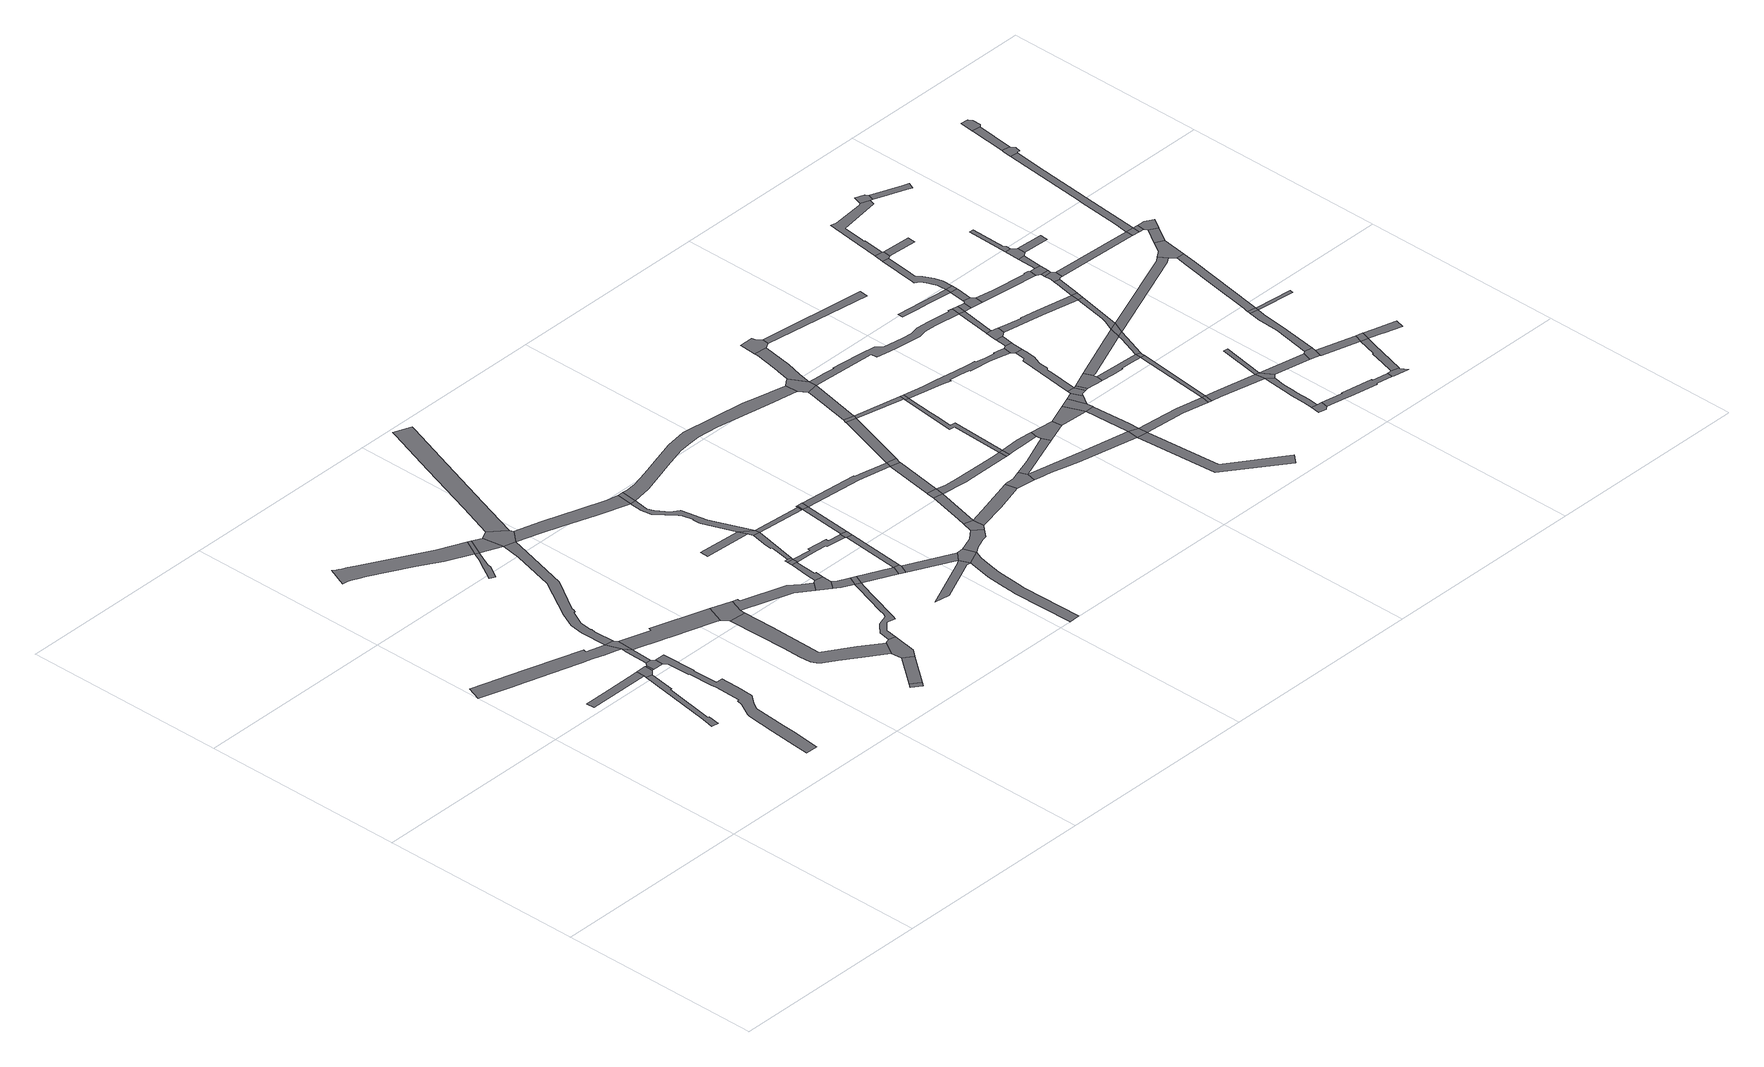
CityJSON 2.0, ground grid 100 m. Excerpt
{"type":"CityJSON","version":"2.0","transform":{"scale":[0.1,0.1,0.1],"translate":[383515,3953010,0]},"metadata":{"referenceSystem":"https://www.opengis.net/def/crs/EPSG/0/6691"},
"CityObjects":{
"road1":{"type":"Road","attributes":{"class":"1040","RoadStructureAttribute.sectionType":"1"},"geometry":[{"type":"MultiSurface","lod":"1","boundaries":[[[0,1,2,3,4,5,6,7,8,9,10,11,12,13,14,15]]]}]},
"road2":{"type":"Road","attributes":{"class":"1040","RoadStructureAttribute.sectionType":"1"},"geometry":[{"type":"MultiSurface","lod":"1","boundaries":[[[16,17,18,19,20,21]]]}]},
"road3":{"type":"Road","attributes":{"class":"1040","RoadStructureAttribute.sectionType":"1"},"geometry":[{"type":"MultiSurface","lod":"1","boundaries":[[[22,23,24,25,26,27,28,29,30,31]]]}]},
"road4":{"type":"Road","attributes":{"class":"1040","RoadStructureAttribute.sectionType":"1"},"geometry":[{"type":"MultiSurface","lod":"1","boundaries":[[[32,33,34,35,36,37,38,39,40,41,42,43,44,45,46,47,48,49,50,51,52,53,54,55,56,57,58,59,60,61]]]}]},
"road5":{"type":"Road","attributes":{"class":"1040","RoadStructureAttribute.sectionType":"4"},"geometry":[{"type":"MultiSurface","lod":"1","boundaries":[[[62,16,21,22,31,63]]]}]},
"road6":{"type":"Road","attributes":{"class":"1040","RoadStructureAttribute.sectionType":"1"},"geometry":[{"type":"MultiSurface","lod":"1","boundaries":[[[64,62,63,65]]]}]},
"road7":{"type":"Road","attributes":{"class":"1040","RoadStructureAttribute.sectionType":"4"},"geometry":[{"type":"MultiSurface","lod":"1","boundaries":[[[66,67,64,65,34,33]]]}]},
"road8":{"type":"Road","attributes":{"class":"1040","RoadStructureAttribute.sectionType":"1"},"geometry":[{"type":"MultiSurface","lod":"1","boundaries":[[[14,68,67,66,69]]]}]},
"road9":{"type":"Road","attributes":{"class":"1040","RoadStructureAttribute.sectionType":"4"},"geometry":[{"type":"MultiSurface","lod":"1","boundaries":[[[15,14,69,70,71]]]}]},
"road10":{"type":"Road","attributes":{"class":"1040","RoadStructureAttribute.sectionType":"1"},"geometry":[{"type":"MultiSurface","lod":"1","boundaries":[[[72,73,74,75,76,77,78,79,80,81,82,83,84,85,86,87,88,89]]]}]},
"road11":{"type":"Road","attributes":{"class":"1040","RoadStructureAttribute.sectionType":"1"},"geometry":[{"type":"MultiSurface","lod":"1","boundaries":[[[70,69,90,91,92,93,94,95,96,97,98]]]}]},
"road12":{"type":"Road","attributes":{"class":"1040","RoadStructureAttribute.sectionType":"1"},"geometry":[{"type":"MultiSurface","lod":"1","boundaries":[[[99,100,101,102,103,104,105,15,71,106,107,108,109,110,111,112,113,114,115,116]]]}]},
"road13":{"type":"Road","attributes":{"class":"1040","RoadStructureAttribute.sectionType":"1"},"geometry":[{"type":"MultiSurface","lod":"1","boundaries":[[[82,117,118,119,120,121,122,123,124,125,126,127]]]}]},
"road14":{"type":"Road","attributes":{"class":"1040","RoadStructureAttribute.sectionType":"4"},"geometry":[{"type":"MultiSurface","lod":"1","boundaries":[[[128,129,130,131]]]}]},
"road15":{"type":"Road","attributes":{"class":"1040","RoadStructureAttribute.sectionType":"1"},"geometry":[{"type":"MultiSurface","lod":"1","boundaries":[[[132,128,131,133]]]}]},
"road16":{"type":"Road","attributes":{"class":"1040","RoadStructureAttribute.sectionType":"4"},"geometry":[{"type":"MultiSurface","lod":"1","boundaries":[[[83,82,127,134]]]}]},
"road17":{"type":"Road","attributes":{"class":"1040","RoadStructureAttribute.sectionType":"1"},"geometry":[{"type":"MultiSurface","lod":"1","boundaries":[[[134,127,99,135]]]}]},
"road18":{"type":"Road","attributes":{"class":"1040","RoadStructureAttribute.sectionType":"4"},"geometry":[{"type":"MultiSurface","lod":"1","boundaries":[[[96,95,136,137,138,139]]]}]},
"road19":{"type":"Road","attributes":{"class":"1040","RoadStructureAttribute.sectionType":"1"},"geometry":[{"type":"MultiSurface","lod":"1","boundaries":[[[136,140,141,142,143,144,145,146,147,148,149,150,151,152,153,137]]]}]},
"road20":{"type":"Road","attributes":{"class":"1040","RoadStructureAttribute.sectionType":"4"},"geometry":[{"type":"MultiSurface","lod":"1","boundaries":[[[154,149,148,155,132,133,156,157]]]}]},
"road21":{"type":"Road","attributes":{"class":"1040","RoadStructureAttribute.sectionType":"4"},"geometry":[{"type":"MultiSurface","lod":"1","boundaries":[[[158,135,99,116,159,160]]]}]},
"road22":{"type":"Road","attributes":{"class":"1040","RoadStructureAttribute.sectionType":"1"},"geometry":[{"type":"MultiSurface","lod":"1","boundaries":[[[139,138,161,162,163,164,165,166,167]]]}]},
"road23":{"type":"Road","attributes":{"class":"1040","RoadStructureAttribute.sectionType":"1"},"geometry":[{"type":"MultiSurface","lod":"1","boundaries":[[[168,169,170,171,172,173,174,175,176,177,154,157,178,179,180,181,182,183,184,185]]]}]},
"road24":{"type":"Road","attributes":{"class":"1040","RoadStructureAttribute.sectionType":"1"},"geometry":[{"type":"MultiSurface","lod":"1","boundaries":[[[159,116,186,187,188,189,190,191,192,193,194]]]}]},
"road25":{"type":"Road","attributes":{"class":"1040","RoadStructureAttribute.sectionType":"4"},"geometry":[{"type":"MultiSurface","lod":"1","boundaries":[[[195,163,162,196,197,198]]]}]},
"road26":{"type":"Road","attributes":{"class":"1040","RoadStructureAttribute.sectionType":"1"},"geometry":[{"type":"MultiSurface","lod":"1","boundaries":[[[199,200,201,202,158,160,203,204,205,206,207]]]}]},
"road27":{"type":"Road","attributes":{"class":"1040","RoadStructureAttribute.sectionType":"1"},"geometry":[{"type":"MultiSurface","lod":"1","boundaries":[[[197,196,208,168,209,210]]]}]},
"road28":{"type":"Road","attributes":{"class":"1040","RoadStructureAttribute.sectionType":"1"},"geometry":[{"type":"MultiSurface","lod":"1","boundaries":[[[211,212,195,198,213,214,215]]]}]},
"road29":{"type":"Road","attributes":{"class":"1040","RoadStructureAttribute.sectionType":"4"},"geometry":[{"type":"MultiSurface","lod":"1","boundaries":[[[209,168,185,216]]]}]},
"road30":{"type":"Road","attributes":{"class":"1040","RoadStructureAttribute.sectionType":"1"},"geometry":[{"type":"MultiSurface","lod":"1","boundaries":[[[217,218,219,220]]]}]},
"road31":{"type":"Road","attributes":{"class":"1040","RoadStructureAttribute.sectionType":"4"},"geometry":[{"type":"MultiSurface","lod":"1","boundaries":[[[221,211,215,222,223]]]}]},
"road32":{"type":"Road","attributes":{"class":"1040","RoadStructureAttribute.sectionType":"1"},"geometry":[{"type":"MultiSurface","lod":"1","boundaries":[[[224,225,221,223,226,227]]]}]},
"road33":{"type":"Road","attributes":{"class":"1040","RoadStructureAttribute.sectionType":"1"},"geometry":[{"type":"MultiSurface","lod":"1","boundaries":[[[216,185,228,229]]]}]},
"road34":{"type":"Road","attributes":{"class":"1040","RoadStructureAttribute.sectionType":"1"},"geometry":[{"type":"MultiSurface","lod":"1","boundaries":[[[230,231,232,233,234,227,226,235]]]}]},
"road35":{"type":"Road","attributes":{"class":"1040","RoadStructureAttribute.sectionType":"1"},"geometry":[{"type":"MultiSurface","lod":"1","boundaries":[[[236,189,237,238,239,240,241,242,243,244,220,245,246,247,248,249,250,251]]]}]},
"road36":{"type":"Road","attributes":{"class":"1040","RoadStructureAttribute.sectionType":"4"},"geometry":[{"type":"MultiSurface","lod":"1","boundaries":[[[190,189,236,252]]]}]},
"road37":{"type":"Road","attributes":{"class":"1040","RoadStructureAttribute.sectionType":"4"},"geometry":[{"type":"MultiSurface","lod":"1","boundaries":[[[220,219,230,235,245]]]}]},
"road38":{"type":"Road","attributes":{"class":"1040","RoadStructureAttribute.sectionType":"1"},"geometry":[{"type":"MultiSurface","lod":"1","boundaries":[[[253,254,223,222,255,256,257,258,259,260,261,262,263,264,265]]]}]},
"road39":{"type":"Road","attributes":{"class":"1040","RoadStructureAttribute.sectionType":"4"},"geometry":[{"type":"MultiSurface","lod":"1","boundaries":[[[229,228,266,267,268]]]}]},
"road40":{"type":"Road","attributes":{"class":"1040","RoadStructureAttribute.sectionType":"1"},"geometry":[{"type":"MultiSurface","lod":"1","boundaries":[[[269,270,271,272,273,274]]]}]},
"road41":{"type":"Road","attributes":{"class":"1040","RoadStructureAttribute.sectionType":"1"},"geometry":[{"type":"MultiSurface","lod":"1","boundaries":[[[275,229,268,276]]]}]},
"road42":{"type":"Road","attributes":{"class":"1040","RoadStructureAttribute.sectionType":"1"},"geometry":[{"type":"MultiSurface","lod":"1","boundaries":[[[245,235,277,278]]]}]},
"road43":{"type":"Road","attributes":{"class":"1040","RoadStructureAttribute.sectionType":"1"},"geometry":[{"type":"MultiSurface","lod":"1","boundaries":[[[267,266,269,279]]]}]},
"road44":{"type":"Road","attributes":{"class":"1040","RoadStructureAttribute.sectionType":"1"},"geometry":[{"type":"MultiSurface","lod":"1","boundaries":[[[280,281,282,283,284,285,286,287,288,274,289,290,291,292,293,294,295,296,297]]]}]},
"road45":{"type":"Road","attributes":{"class":"1040","RoadStructureAttribute.sectionType":"4"},"geometry":[{"type":"MultiSurface","lod":"1","boundaries":[[[262,261,275,276,298,299]]]}]},
"road46":{"type":"Road","attributes":{"class":"1040","RoadStructureAttribute.sectionType":"1"},"geometry":[{"type":"MultiSurface","lod":"1","boundaries":[[[300,299,298,301]]]}]},
"road47":{"type":"Road","attributes":{"class":"1040","RoadStructureAttribute.sectionType":"4"},"geometry":[{"type":"MultiSurface","lod":"1","boundaries":[[[302,279,269,274,288]]]}]},
"road48":{"type":"Road","attributes":{"class":"1040","RoadStructureAttribute.sectionType":"1"},"geometry":[{"type":"MultiSurface","lod":"1","boundaries":[[[303,278,277,300,304]]]}]},
"road49":{"type":"Road","attributes":{"class":"1040","RoadStructureAttribute.sectionType":"4"},"geometry":[{"type":"MultiSurface","lod":"1","boundaries":[[[304,300,301,305,306]]]}]},
"road50":{"type":"Road","attributes":{"class":"1040","RoadStructureAttribute.sectionType":"1"},"geometry":[{"type":"MultiSurface","lod":"1","boundaries":[[[307,308,302,288,309,310,311,312]]]}]},
"road51":{"type":"Road","attributes":{"class":"1040","RoadStructureAttribute.sectionType":"4"},"geometry":[{"type":"MultiSurface","lod":"1","boundaries":[[[313,307,312,314,315]]]}]},
"road52":{"type":"Road","attributes":{"class":"1040","RoadStructureAttribute.sectionType":"1"},"geometry":[{"type":"MultiSurface","lod":"1","boundaries":[[[316,317,318,319,320,306,305,321,322,323]]]}]},
"road53":{"type":"Road","attributes":{"class":"1040","RoadStructureAttribute.sectionType":"1"},"geometry":[{"type":"MultiSurface","lod":"1","boundaries":[[[324,325,313,315,326]]]}]},
"road54":{"type":"Road","attributes":{"class":"1040","RoadStructureAttribute.sectionType":"1"},"geometry":[{"type":"MultiSurface","lod":"1","boundaries":[[[327,328,329,330,331,332,333,334,335,336,252,236,337,338,339,340,341,342,343,344,345,346,347,348,349,350]]]}]},
"road55":{"type":"Road","attributes":{"class":"1040","RoadStructureAttribute.sectionType":"4"},"geometry":[{"type":"MultiSurface","lod":"1","boundaries":[[[351,352,324,326,353]]]}]},
"road56":{"type":"Road","attributes":{"class":"1040","RoadStructureAttribute.sectionType":"1"},"geometry":[{"type":"MultiSurface","lod":"1","boundaries":[[[354,355,315,314,356,357]]]}]},
"road57":{"type":"Road","attributes":{"class":"1040","RoadStructureAttribute.sectionType":"1"},"geometry":[{"type":"MultiSurface","lod":"1","boundaries":[[[322,351,353,358]]]}]},
"road58":{"type":"Road","attributes":{"class":"1040","RoadStructureAttribute.sectionType":"4"},"geometry":[{"type":"MultiSurface","lod":"1","boundaries":[[[323,322,358,359,360]]]}]},
"road59":{"type":"Road","attributes":{"class":"1040","RoadStructureAttribute.sectionType":"1"},"geometry":[{"type":"MultiSurface","lod":"1","boundaries":[[[353,326,361,362,363,364,365,366,367,368,369]]]}]},
"road60":{"type":"Road","attributes":{"class":"1040","RoadStructureAttribute.sectionType":"1"},"geometry":[{"type":"MultiSurface","lod":"1","boundaries":[[[370,371,372,323,360,373]]]}]},
"road61":{"type":"Road","attributes":{"class":"1040","RoadStructureAttribute.sectionType":"4"},"geometry":[{"type":"MultiSurface","lod":"1","boundaries":[[[374,375,376,354,357,377,378]]]}]},
"road62":{"type":"Road","attributes":{"class":"1040","RoadStructureAttribute.sectionType":"4"},"geometry":[{"type":"MultiSurface","lod":"1","boundaries":[[[379,370,373,380]]]}]},
"road63":{"type":"Road","attributes":{"class":"1040","RoadStructureAttribute.sectionType":"4"},"geometry":[{"type":"MultiSurface","lod":"1","boundaries":[[[381,365,364,382]]]}]},
"road64":{"type":"Road","attributes":{"class":"1040","RoadStructureAttribute.sectionType":"1"},"geometry":[{"type":"MultiSurface","lod":"1","boundaries":[[[383,384,385,379,380,386]]]}]},
"road65":{"type":"Road","attributes":{"class":"1040","RoadStructureAttribute.sectionType":"1"},"geometry":[{"type":"MultiSurface","lod":"1","boundaries":[[[387,388,374,378,389]]]}]},
"road66":{"type":"Road","attributes":{"class":"1040","RoadStructureAttribute.sectionType":"1"},"geometry":[{"type":"MultiSurface","lod":"1","boundaries":[[[380,373,390,391,392]]]}]},
"road67":{"type":"Road","attributes":{"class":"1040","RoadStructureAttribute.sectionType":"4"},"geometry":[{"type":"MultiSurface","lod":"1","boundaries":[[[393,394,347,346,384,383,395]]]}]},
"road68":{"type":"Road","attributes":{"class":"1040","RoadStructureAttribute.sectionType":"1"},"geometry":[{"type":"MultiSurface","lod":"1","boundaries":[[[396,397,398,365,381,399,400,401,402,403,404]]]}]},
"road69":{"type":"Road","attributes":{"class":"1040","RoadStructureAttribute.sectionType":"1"},"geometry":[{"type":"MultiSurface","lod":"1","boundaries":[[[405,406,381,382,407,408,409,410]]]}]},
"road70":{"type":"Road","attributes":{"class":"1040","RoadStructureAttribute.sectionType":"1"},"geometry":[{"type":"MultiSurface","lod":"1","boundaries":[[[378,377,411,412,413,414,415,416,417,418]]]}]},
"road71":{"type":"Road","attributes":{"class":"1040","RoadStructureAttribute.sectionType":"1"},"geometry":[{"type":"MultiSurface","lod":"1","boundaries":[[[419,420,421,422,423,393,395,424,425,426]]]}]},
"road72":{"type":"Road","attributes":{"class":"1040","RoadStructureAttribute.sectionType":"4"},"geometry":[{"type":"MultiSurface","lod":"1","boundaries":[[[392,391,396,404,427]]]}]},
"road73":{"type":"Road","attributes":{"class":"1040","RoadStructureAttribute.sectionType":"4"},"geometry":[{"type":"MultiSurface","lod":"1","boundaries":[[[410,409,387,389,428,429]]]}]},
"road74":{"type":"Road","attributes":{"class":"1040","RoadStructureAttribute.sectionType":"4"},"geometry":[{"type":"MultiSurface","lod":"1","boundaries":[[[430,431,432,419,426,433,434,435,436]]]}]},
"road75":{"type":"Road","attributes":{"class":"1040","RoadStructureAttribute.sectionType":"1"},"geometry":[{"type":"MultiSurface","lod":"1","boundaries":[[[437,438,429,428,439,440]]]}]},
"road76":{"type":"Road","attributes":{"class":"1040","RoadStructureAttribute.sectionType":"4"},"geometry":[{"type":"MultiSurface","lod":"1","boundaries":[[[417,416,441,442]]]}]},
"road77":{"type":"Road","attributes":{"class":"1040","RoadStructureAttribute.sectionType":"1"},"geometry":[{"type":"MultiSurface","lod":"1","boundaries":[[[443,444,440,417,442]]]}]},
"road78":{"type":"Road","attributes":{"class":"1040","RoadStructureAttribute.sectionType":"1"},"geometry":[{"type":"MultiSurface","lod":"1","boundaries":[[[416,445,446,447,448,449,450,441]]]}]},
"road79":{"type":"Road","attributes":{"class":"1040","RoadStructureAttribute.sectionType":"1"},"geometry":[{"type":"MultiSurface","lod":"1","boundaries":[[[427,404,451,452,453,454,455,456,457,458,459,460,461,462,463,464,465,466,467,468,469,470,471,472,473]]]}]},
"road80":{"type":"Road","attributes":{"class":"1040","RoadStructureAttribute.sectionType":"4"},"geometry":[{"type":"MultiSurface","lod":"1","boundaries":[[[474,475,476,437,440,444]]]}]},
"road81":{"type":"Road","attributes":{"class":"1040","RoadStructureAttribute.sectionType":"1"},"geometry":[{"type":"MultiSurface","lod":"1","boundaries":[[[395,383,477,478,479,480,481,482,483,484,485,486,487,488,489,490,491,492,493,494,495,496,497,498,499,500,501,502,503]]]}]},
"road82":{"type":"Road","attributes":{"class":"1040","RoadStructureAttribute.sectionType":"1"},"geometry":[{"type":"MultiSurface","lod":"1","boundaries":[[[504,476,475,505]]]}]},
"road83":{"type":"Road","attributes":{"class":"1040","RoadStructureAttribute.sectionType":"4"},"geometry":[{"type":"MultiSurface","lod":"1","boundaries":[[[506,504,505,507,508,509]]]}]},
"road84":{"type":"Road","attributes":{"class":"1040","RoadStructureAttribute.sectionType":"1"},"geometry":[{"type":"MultiSurface","lod":"1","boundaries":[[[435,434,510,511]]]}]},
"road85":{"type":"Road","attributes":{"class":"1040","RoadStructureAttribute.sectionType":"1"},"geometry":[{"type":"MultiSurface","lod":"1","boundaries":[[[442,441,512,513,514,515,516]]]}]},
"road86":{"type":"Road","attributes":{"class":"1040","RoadStructureAttribute.sectionType":"1"},"geometry":[{"type":"MultiSurface","lod":"1","boundaries":[[[517,509,508,518]]]}]},
"road87":{"type":"Road","attributes":{"class":"1040","RoadStructureAttribute.sectionType":"1"},"geometry":[{"type":"MultiSurface","lod":"1","boundaries":[[[519,520,521,506,509,522,523,524,525,526,527,528,529]]]}]},
"road88":{"type":"Road","attributes":{"class":"1040","RoadStructureAttribute.sectionType":"4"},"geometry":[{"type":"MultiSurface","lod":"1","boundaries":[[[530,517,518,531,532,533,534]]]}]},
"road89":{"type":"Road","attributes":{"class":"1040","RoadStructureAttribute.sectionType":"4"},"geometry":[{"type":"MultiSurface","lod":"1","boundaries":[[[535,463,462,536,519,529,537,538]]]}]},
"road90":{"type":"Road","attributes":{"class":"1040","RoadStructureAttribute.sectionType":"4"},"geometry":[{"type":"MultiSurface","lod":"1","boundaries":[[[514,513,539,540]]]}]},
"road91":{"type":"Road","attributes":{"class":"1040","RoadStructureAttribute.sectionType":"1"},"geometry":[{"type":"MultiSurface","lod":"1","boundaries":[[[541,535,538,542]]]}]},
"road92":{"type":"Road","attributes":{"class":"1040","RoadStructureAttribute.sectionType":"4"},"geometry":[{"type":"MultiSurface","lod":"1","boundaries":[[[543,544,541,542,545,546,547]]]}]},
"road93":{"type":"Road","attributes":{"class":"1040","RoadStructureAttribute.sectionType":"1"},"geometry":[{"type":"MultiSurface","lod":"1","boundaries":[[[548,533,532,549,550,551,552,553,554]]]}]},
"road94":{"type":"Road","attributes":{"class":"1040","RoadStructureAttribute.sectionType":"1"},"geometry":[{"type":"MultiSurface","lod":"1","boundaries":[[[486,555,543,547,556]]]}]},
"road95":{"type":"Road","attributes":{"class":"1040","RoadStructureAttribute.sectionType":"1"},"geometry":[{"type":"MultiSurface","lod":"1","boundaries":[[[553,514,540,557]]]}]},
"road96":{"type":"Road","attributes":{"class":"1040","RoadStructureAttribute.sectionType":"1"},"geometry":[{"type":"MultiSurface","lod":"1","boundaries":[[[558,559,530,534,560,561,562]]]}]},
"road97":{"type":"Road","attributes":{"class":"1040","RoadStructureAttribute.sectionType":"1"},"geometry":[{"type":"MultiSurface","lod":"1","boundaries":[[[563,564,565,566,567,568]]]}]},
"road98":{"type":"Road","attributes":{"class":"1040","RoadStructureAttribute.sectionType":"1"},"geometry":[{"type":"MultiSurface","lod":"1","boundaries":[[[540,539,569,570,571,572]]]}]},
"road99":{"type":"Road","attributes":{"class":"1040","RoadStructureAttribute.sectionType":"4"},"geometry":[{"type":"MultiSurface","lod":"1","boundaries":[[[487,486,556,573]]]}]},
"road100":{"type":"Road","attributes":{"class":"1040","RoadStructureAttribute.sectionType":"4"},"geometry":[{"type":"MultiSurface","lod":"1","boundaries":[[[574,575,576,577,578,579,580]]]}]},
"road101":{"type":"Road","attributes":{"class":"1040","RoadStructureAttribute.sectionType":"1"},"geometry":[{"type":"MultiSurface","lod":"1","boundaries":[[[573,556,581,582]]]}]},
"road102":{"type":"Road","attributes":{"class":"1040","RoadStructureAttribute.sectionType":"4"},"geometry":[{"type":"MultiSurface","lod":"1","boundaries":[[[554,553,557,583,584]]]}]},
"road103":{"type":"Road","attributes":{"class":"1040","RoadStructureAttribute.sectionType":"1"},"geometry":[{"type":"MultiSurface","lod":"1","boundaries":[[[570,585,586,587,588,589,574,580,590,591,592,593,594]]]}]},
"road104":{"type":"Road","attributes":{"class":"1040","RoadStructureAttribute.sectionType":"4"},"geometry":[{"type":"MultiSurface","lod":"1","boundaries":[[[595,596,582,581,597,598,599]]]}]},
"road105":{"type":"Road","attributes":{"class":"1040","RoadStructureAttribute.sectionType":"1"},"geometry":[{"type":"MultiSurface","lod":"1","boundaries":[[[600,562,601,554,584,602]]]}]},
"road106":{"type":"Road","attributes":{"class":"1040","RoadStructureAttribute.sectionType":"1"},"geometry":[{"type":"MultiSurface","lod":"1","boundaries":[[[567,595,599,603,604]]]}]},
"road107":{"type":"Road","attributes":{"class":"1040","RoadStructureAttribute.sectionType":"1"},"geometry":[{"type":"MultiSurface","lod":"1","boundaries":[[[546,545,605,606,607,608,609,610,611]]]}]},
"road108":{"type":"Road","attributes":{"class":"1040","RoadStructureAttribute.sectionType":"4"},"geometry":[{"type":"MultiSurface","lod":"1","boundaries":[[[568,567,604,612]]]}]},
"road109":{"type":"Road","attributes":{"class":"1040","RoadStructureAttribute.sectionType":"4"},"geometry":[{"type":"MultiSurface","lod":"1","boundaries":[[[571,570,594,613,614]]]}]},
"road110":{"type":"Road","attributes":{"class":"1040","RoadStructureAttribute.sectionType":"1"},"geometry":[{"type":"MultiSurface","lod":"1","boundaries":[[[615,616,617,618,619,620,621,622,568,612,623,624,625,626,627,628,629,630,631]]]}]},
"road111":{"type":"Road","attributes":{"class":"1040","RoadStructureAttribute.sectionType":"4"},"geometry":[{"type":"MultiSurface","lod":"1","boundaries":[[[632,558,562,600]]]}]},
"road112":{"type":"Road","attributes":{"class":"1040","RoadStructureAttribute.sectionType":"1"},"geometry":[{"type":"MultiSurface","lod":"1","boundaries":[[[633,571,614,634]]]}]},
"road113":{"type":"Road","attributes":{"class":"1040","RoadStructureAttribute.sectionType":"1"},"geometry":[{"type":"MultiSurface","lod":"1","boundaries":[[[579,578,635,636,637,638,639,640,641,642,643,644,645]]]}]},
"road114":{"type":"Road","attributes":{"class":"1040","RoadStructureAttribute.sectionType":"4"},"geometry":[{"type":"MultiSurface","lod":"1","boundaries":[[[646,615,631,647,648,649]]]}]},
"road115":{"type":"Road","attributes":{"class":"1040","RoadStructureAttribute.sectionType":"1"},"geometry":[{"type":"MultiSurface","lod":"1","boundaries":[[[606,650,651,652,558,632,653,654]]]}]},
"road116":{"type":"Road","attributes":{"class":"1040","RoadStructureAttribute.sectionType":"1"},"geometry":[{"type":"MultiSurface","lod":"1","boundaries":[[[614,613,655,656,657]]]}]},
"road117":{"type":"Road","attributes":{"class":"1040","RoadStructureAttribute.sectionType":"1"},"geometry":[{"type":"MultiSurface","lod":"1","boundaries":[[[598,597,658,659,660,661,662,663,664]]]}]},
"road118":{"type":"Road","attributes":{"class":"1040","RoadStructureAttribute.sectionType":"1"},"geometry":[{"type":"MultiSurface","lod":"1","boundaries":[[[648,647,665,666]]]}]},
"road119":{"type":"Road","attributes":{"class":"1040","RoadStructureAttribute.sectionType":"4"},"geometry":[{"type":"MultiSurface","lod":"1","boundaries":[[[607,606,654,667]]]}]},
"road120":{"type":"Road","attributes":{"class":"1040","RoadStructureAttribute.sectionType":"1"},"geometry":[{"type":"MultiSurface","lod":"1","boundaries":[[[668,669,607,667,670]]]}]},
"road121":{"type":"Road","attributes":{"class":"1040","RoadStructureAttribute.sectionType":"4"},"geometry":[{"type":"MultiSurface","lod":"1","boundaries":[[[671,656,655,672,673,674]]]}]},
"road122":{"type":"Road","attributes":{"class":"1040","RoadStructureAttribute.sectionType":"1"},"geometry":[{"type":"MultiSurface","lod":"1","boundaries":[[[675,676,677,678,679,680,646,649,681,682,683,684,685,686]]]}]},
"road123":{"type":"Road","attributes":{"class":"1040","RoadStructureAttribute.sectionType":"4"},"geometry":[{"type":"MultiSurface","lod":"1","boundaries":[[[687,688,689,668,670,690,691,692]]]}]},
"road124":{"type":"Road","attributes":{"class":"1040","RoadStructureAttribute.sectionType":"4"},"geometry":[{"type":"MultiSurface","lod":"1","boundaries":[[[693,640,639,694,695,696,697]]]}]},
"road125":{"type":"Road","attributes":{"class":"1040","RoadStructureAttribute.sectionType":"1"},"geometry":[{"type":"MultiSurface","lod":"1","boundaries":[[[698,688,687,699]]]}]},
"road126":{"type":"Road","attributes":{"class":"1040","RoadStructureAttribute.sectionType":"4"},"geometry":[{"type":"MultiSurface","lod":"1","boundaries":[[[660,659,700,698,699,701,702]]]}]},
"road127":{"type":"Road","attributes":{"class":"1040","RoadStructureAttribute.sectionType":"1"},"geometry":[{"type":"MultiSurface","lod":"1","boundaries":[[[703,702,701,704]]]}]},
"road128":{"type":"Road","attributes":{"class":"1040","RoadStructureAttribute.sectionType":"1"},"geometry":[{"type":"MultiSurface","lod":"1","boundaries":[[[705,706,707,632,600,708,709]]]}]},
"road129":{"type":"Road","attributes":{"class":"1040","RoadStructureAttribute.sectionType":"1"},"geometry":[{"type":"MultiSurface","lod":"1","boundaries":[[[710,711,712,713,671,674,714,715,716]]]}]},
"road130":{"type":"Road","attributes":{"class":"1040","RoadStructureAttribute.sectionType":"1"},"geometry":[{"type":"MultiSurface","lod":"1","boundaries":[[[673,672,717,718,719,720]]]}]},
"road131":{"type":"Road","attributes":{"class":"1040","RoadStructureAttribute.sectionType":"1"},"geometry":[{"type":"MultiSurface","lod":"1","boundaries":[[[719,721,722,723,724,693,697,725,726,727]]]}]},
"road132":{"type":"Road","attributes":{"class":"1040","RoadStructureAttribute.sectionType":"4"},"geometry":[{"type":"MultiSurface","lod":"1","boundaries":[[[728,703,704,729,730,731]]]}]},
"road133":{"type":"Road","attributes":{"class":"1040","RoadStructureAttribute.sectionType":"1"},"geometry":[{"type":"MultiSurface","lod":"1","boundaries":[[[732,733,728,731,734,735,736]]]}]},
"road134":{"type":"Road","attributes":{"class":"1040","RoadStructureAttribute.sectionType":"4"},"geometry":[{"type":"MultiSurface","lod":"1","boundaries":[[[737,710,716,738]]]}]},
"road135":{"type":"Road","attributes":{"class":"1040","RoadStructureAttribute.sectionType":"4"},"geometry":[{"type":"MultiSurface","lod":"1","boundaries":[[[739,675,686,740,741,742]]]}]},
"road136":{"type":"Road","attributes":{"class":"1040","RoadStructureAttribute.sectionType":"4"},"geometry":[{"type":"MultiSurface","lod":"1","boundaries":[[[720,719,727,743]]]}]},
"road137":{"type":"Road","attributes":{"class":"1040","RoadStructureAttribute.sectionType":"1"},"geometry":[{"type":"MultiSurface","lod":"1","boundaries":[[[730,729,744,745]]]}]},
"road138":{"type":"Road","attributes":{"class":"1040","RoadStructureAttribute.sectionType":"1"},"geometry":[{"type":"MultiSurface","lod":"1","boundaries":[[[692,691,746,747,748]]]}]},
"road139":{"type":"Road","attributes":{"class":"1040","RoadStructureAttribute.sectionType":"1"},"geometry":[{"type":"MultiSurface","lod":"1","boundaries":[[[738,716,749,750,751,752,753]]]}]},
"road140":{"type":"Road","attributes":{"class":"1040","RoadStructureAttribute.sectionType":"1"},"geometry":[{"type":"MultiSurface","lod":"1","boundaries":[[[743,727,754,755,756,757,758,759,760,761]]]}]},
"road141":{"type":"Road","attributes":{"class":"1040","RoadStructureAttribute.sectionType":"1"},"geometry":[{"type":"MultiSurface","lod":"1","boundaries":[[[762,763,764,765,766,737,738,767,768,769]]]}]},
"road142":{"type":"Road","attributes":{"class":"1040","RoadStructureAttribute.sectionType":"1"},"geometry":[{"type":"MultiSurface","lod":"1","boundaries":[[[741,740,770,771,772,773,774]]]}]},
"road143":{"type":"Road","attributes":{"class":"1040","RoadStructureAttribute.sectionType":"4"},"geometry":[{"type":"MultiSurface","lod":"1","boundaries":[[[775,776,705,709,762,769,777]]]}]},
"road144":{"type":"Road","attributes":{"class":"1040","RoadStructureAttribute.sectionType":"4"},"geometry":[{"type":"MultiSurface","lod":"1","boundaries":[[[748,747,778,779]]]}]},
"road145":{"type":"Road","attributes":{"class":"1040","RoadStructureAttribute.sectionType":"1"},"geometry":[{"type":"MultiSurface","lod":"1","boundaries":[[[780,775,777,781]]]}]},
"road146":{"type":"Road","attributes":{"class":"1040","RoadStructureAttribute.sectionType":"1"},"geometry":[{"type":"MultiSurface","lod":"1","boundaries":[[[779,778,782,783]]]}]},
"road147":{"type":"Road","attributes":{"class":"1040","RoadStructureAttribute.sectionType":"4"},"geometry":[{"type":"MultiSurface","lod":"1","boundaries":[[[783,782,780,781,784,785]]]}]},
"road148":{"type":"Road","attributes":{"class":"1040","RoadStructureAttribute.sectionType":"1"},"geometry":[{"type":"MultiSurface","lod":"1","boundaries":[[[786,787,788,789,748,779,790,791,792]]]}]},
"road149":{"type":"Road","attributes":{"class":"1040","RoadStructureAttribute.sectionType":"4"},"geometry":[{"type":"MultiSurface","lod":"1","boundaries":[[[793,794,795,786,792,796,797,798,799]]]}]},
"road150":{"type":"Road","attributes":{"class":"1040","RoadStructureAttribute.sectionType":"1"},"geometry":[{"type":"MultiSurface","lod":"1","boundaries":[[[800,801,793,799,802]]]}]},
"road151":{"type":"Road","attributes":{"class":"1040","RoadStructureAttribute.sectionType":"4"},"geometry":[{"type":"MultiSurface","lod":"1","boundaries":[[[803,800,802,804,805,806]]]}]}
},
"vertices":[
[550,1333,0],[555,1349,0],[196,1457,0],[171,1464,0],[30,1508,0],[5,1436,0],[168,1385,0],[173,1384,0],[466,1296,0],[481,1292,0],[530,1277,0],[566,1266,0],[582,1262,0],[639,1245,0],[664,1237,0],[639,1306,0],
[586,1079,0],[572,1079,0],[386,1079,0],[279,1078,0],[279,1038,0],[586,1039,0],
[584,1025,0],[562,898,0],[520,648,0],[510,589,0],[541,583,0],[552,643,0],[545,644,0],[587,893,0],[594,892,0],[615,1019,0],
[750,1080,0],[702,1080,0],[701,1040,0],[715,1025,0],[719,910,0],[724,911,0],[726,787,0],[727,760,0],[725,633,0],[716,634,0],[708,603,0],[674,537,0],[666,521,0],[654,379,0],[640,244,0],[634,172,0],[694,171,0],[701,236,0],[707,300,0],[713,374,0],[727,540,0],[749,573,0],[785,617,0],[787,702,0],[787,759,0],[788,787,0],[768,787,0],[755,787,0],[751,912,0],[756,912,0],
[639,1080,0],[638,1040,0],
[646,1080,0],[645,1040,0],
[687,1094,0],[660,1094,0],
[663,1203,0],[690,1199,0],
[695,1285,0],[683,1302,0],
[268,2500,0],[230,2402,0],[258,2399,0],[263,2397,0],[271,2394,0],[294,2384,0],[297,2383,0],[336,2366,0],[526,2264,0],[630,2201,0],[757,2144,0],[797,2225,0],[670,2282,0],[361,2448,0],[329,2465,0],[307,2477,0],[293,2484,0],[275,2492,0],
[708,1194,0],[820,1160,0],[838,1154,0],[874,1143,0],[1061,1084,0],[1092,1075,0],[1124,1164,0],[850,1251,0],[846,1237,0],
[875,2091,0],[869,2044,0],[861,1994,0],[802,1779,0],[682,1577,0],[649,1506,0],[637,1435,0],[680,1401,0],[684,1421,0],[680,1422,0],[690,1488,0],[724,1561,0],[731,1558,0],[739,1577,0],[737,1579,0],[843,1751,0],[925,2043,0],[934,2076,0],
[748,2125,0],[735,2101,0],[703,2046,0],[667,1982,0],[678,1977,0],[694,1969,0],[734,2037,0],[734,2045,0],[733,2046,0],[758,2101,0],[775,2136,0],
[1284,191,0],[1269,172,0],[1314,140,0],[1329,159,0],
[1399,340,0],[1446,308,0],
[814,2217,0],
[861,2196,0],
[1117,1042,0],[1200,1037,0],[1200,1063,0],[1225,1131,0],
[1119,884,0],[1121,743,0],[1121,656,0],[1124,597,0],[1135,575,0],[1153,558,0],[1210,522,0],[1291,465,0],[1393,393,0],[1434,459,0],[1424,466,0],[1336,531,0],[1198,620,0],[1199,885,0],
[1460,468,0],[1394,393,0],[1474,344,0],[1494,460,0],
[902,2215,0],[983,2134,0],[975,2152,0],
[1441,982,0],[1516,927,0],[1550,971,0],[1509,1000,0],[1461,1040,0],[1247,1109,0],[1252,1123,0],
[1657,838,0],[1647,807,0],[1588,633,0],[1584,612,0],[1578,597,0],[1570,587,0],[1552,582,0],[1517,570,0],[1511,565,0],[1473,527,0],[1504,518,0],[1545,556,0],[1568,552,0],[1588,549,0],[1594,566,0],[1646,721,0],[1672,798,0],[1682,826,0],
[1047,2042,0],[1152,2010,0],[1301,1959,0],[1456,1911,0],[1465,1990,0],[1452,1991,0],[1411,1999,0],[1288,2039,0],[1113,2096,0],
[1568,979,0],[1574,885,0],[1604,925,0],[1608,972,0],
[1167,2979,0],[1161,2962,0],[1066,2688,0],[966,2399,0],[1051,2369,0],[1151,2659,0],[1207,2820,0],[1246,2932,0],[1252,2949,0],
[1602,864,0],[1678,884,0],[1628,907,0],
[1583,1122,0],[1572,1028,0],[1611,1013,0],[1601,1013,0],[1609,1120,0],
[1702,872,0],
[1395,1461,0],[1392,1421,0],[1624,1408,0],[1608,1449,0],
[1586,1150,0],[1614,1120,0],[1616,1148,0],
[1588,1164,0],[1586,1152,0],[1618,1159,0],[1600,1163,0],
[1834,754,0],[1854,800,0],
[1634,1383,0],[1619,1310,0],[1611,1268,0],[1620,1266,0],[1610,1215,0],[1664,1378,0],
[1484,1912,0],[1450,1845,0],[1458,1794,0],[1527,1707,0],[1536,1692,0],[1548,1642,0],[1544,1641,0],[1546,1608,0],[1547,1602,0],[1663,1403,0],[1585,1599,0],[1561,1725,0],[1524,1752,0],[1486,1808,0],[1475,1837,0],[1484,1909,0],
[1493,1988,0],
[1714,1151,0],[1712,1139,0],[1674,1118,0],[1737,1117,0],[1779,1112,0],[1778,1105,0],[1790,1104,0],[1839,1097,0],[1877,1093,0],[1880,1123,0],[1877,1123,0],[1812,1129,0],[1813,1142,0],
[1862,740,0],[1883,786,0],[1884,797,0],
[2073,639,0],[2055,627,0],[1789,508,0],[1862,496,0],[2072,590,0],[2095,588,0],
[1881,1088,0],[1911,1085,0],
[1900,1358,0],[1902,1383,0],
[2109,678,0],
[2112,305,0],[2113,324,0],[2117,370,0],[2123,459,0],[2130,490,0],[2134,506,0],[2146,560,0],[2151,585,0],[2166,622,0],[2069,467,0],[2062,371,0],[2061,366,0],[2060,346,0],[2059,330,0],[2057,307,0],[2061,3,0],[2061,1,0],[2116,2,0],
[1914,1119,0],[1884,1122,0],
[1906,1358,0],[1935,1353,0],
[2144,680,0],
[1903,1393,0],[1909,1393,0],
[1936,1355,0],[1939,1390,0],
[2264,744,0],[2218,708,0],[2193,641,0],[2250,663,0],[2272,667,0],[2308,708,0],
[2279,798,0],[2326,729,0],[2325,787,0],
[2254,1354,0],[2225,1359,0],[2226,1364,0],[2178,1368,0],[1940,1390,0],[2221,1329,0],[2378,1299,0],[2386,1328,0],
[2332,1014,0],[2289,833,0],[2380,1008,0],
[1979,2095,0],[1873,2079,0],[1722,2034,0],[1677,2020,0],[1669,2018,0],[1654,2013,0],[1569,1993,0],[1554,1990,0],[1524,1986,0],[1515,1986,0],[1551,1922,0],[1582,1927,0],[1676,1955,0],[1758,1981,0],[1874,2013,0],[1930,2020,0],[1999,2026,0],[2103,2016,0],[2366,1971,0],[2514,1945,0],[2509,2007,0],[2431,2025,0],[2378,2037,0],[2301,2055,0],
[2338,1057,0],[2337,1048,0],[2388,1050,0],
[2603,861,0],[2437,816,0],[2466,762,0],[2616,805,0],
[2427,1290,0],
[2428,1294,0],[2436,1319,0],
[2509,994,0],[2586,993,0],[2735,992,0],[2755,993,0],[2755,1035,0],[2734,1034,0],[2645,1033,0],[2492,1037,0],[2432,1041,0],
[2487,1648,0],[2485,1640,0],[2434,1479,0],[2536,1634,0],
[2702,880,0],[2654,864,0],[2615,864,0],[2708,795,0],[2719,842,0],
[2493,1665,0],[2543,1654,0],
[2775,1036,0],[2775,994,0],
[2599,1917,0],[2540,1905,0],[2535,1878,0],[2542,1655,0],
[2947,974,0],[2791,909,0],[2963,933,0],
[2761,1586,0],[2770,1584,0],[2775,1608,0],
[2551,2037,0],[2532,2024,0],[2596,1954,0],
[2769,1574,0],[2739,1297,0],[2767,1294,0],[2775,1039,0],[2788,1312,0],[2761,1315,0],[2769,1384,0],[2774,1437,0],[2788,1571,0],
[2934,1034,0],[2873,1040,0],[2795,995,0],[2882,997,0],[2944,1000,0],[2950,1033,0],
[2734,790,0],[2795,778,0],[2814,774,0],[2860,762,0],[2928,744,0],[3220,687,0],[3227,742,0],[3011,783,0],
[2593,2256,0],[2592,2239,0],[2572,2126,0],[2561,2079,0],[2557,2061,0],[2611,2023,0],[2631,2101,0],[2657,2251,0],
[2794,1604,0],
[3073,974,0],[3067,1022,0],
[2666,2339,0],[2598,2340,0],[2598,2334,0],[2682,2265,0],[2685,2264,0],[2689,2301,0],[2671,2320,0],
[3173,1064,0],[3143,1052,0],[3087,973,0],[3214,967,0],
[3276,680,0],[3273,725,0],
[3270,778,0],[3259,968,0],
[3228,587,0],[3254,279,0],[3267,269,0],[3529,81,0],[3565,123,0],[3306,308,0],
[2866,1556,0],[2953,1538,0],[2999,1528,0],[3001,1537,0],[3053,1529,0],[3107,1521,0],[3105,1515,0],[3132,1512,0],[3207,1503,0],[3281,1488,0],[3300,1484,0],[3312,1482,0],[3318,1523,0],[3288,1528,0],[3265,1531,0],[3264,1526,0],[3212,1534,0],[3167,1542,0],[3168,1549,0],[3137,1552,0],[3058,1561,0],[2961,1577,0],[2891,1584,0],
[3258,971,0],[3256,1003,0],[3227,1086,0],
[2685,1912,0],[2914,1897,0],[2918,1869,0],[2920,1869,0],[2984,1857,0],[3021,1850,0],[3147,1835,0],[3186,1845,0],[3248,1841,0],[3375,1825,0],[3380,1870,0],[3374,1870,0],[3374,1873,0],[3361,1875,0],[3359,1868,0],[3252,1881,0],[3184,1887,0],[3138,1875,0],[3093,1881,0],[2989,1896,0],[2965,1924,0],[2898,1933,0],[2786,1945,0],[2739,1949,0],[2739,1945,0],[2685,1950,0],[2653,1950,0],
[3266,1101,0],[3288,1051,0],
[3269,1122,0],[3297,1064,0],[3323,1070,0],[3306,1118,0],
[3211,2193,0],[3218,2237,0],
[3478,664,0],[3604,639,0],[3613,683,0],[3484,706,0],[3366,717,0],
[3319,1123,0],[3340,1074,0],
[3327,1466,0],[3321,1412,0],[3304,1403,0],[3323,1266,0],[3326,1287,0],[3334,1296,0],[3336,1325,0],[3338,1345,0],[3357,1388,0],[3361,1426,0],[3363,1463,0],
[3407,1159,0],[3421,1068,0],[3423,1068,0],[3426,1102,0],[3424,1119,0],
[3337,1530,0],[3314,1481,0],[3366,1506,0],[3368,1526,0],
[3622,636,0],[3630,679,0],
[3342,1588,0],[3377,1584,0],
[3349,1648,0],[3343,1603,0],[3402,1602,0],[3408,1639,0],[3375,1646,0],
[3442,1103,0],[3483,1063,0],[3541,1061,0],[3542,1068,0],[3602,1066,0],[3652,1061,0],[3653,1092,0],
[3350,1653,0],[3404,1822,0],
[3672,1059,0],
[3718,1287,0],[3648,1259,0],[3439,1122,0],[3667,1216,0],[3702,1230,0],
[3202,2010,0],[3199,1983,0],[3283,1974,0],[3345,1970,0],[3465,1955,0],[3468,1984,0],
[3666,628,0],[3888,580,0],[3881,630,0],[3675,672,0],
[3409,1866,0],
[3865,299,0],[3863,277,0],[3859,255,0],[3897,246,0],[3913,257,0],[3919,292,0],[3895,296,0],
[3439,1818,0],[3444,1861,0],
[3674,1076,0],[3676,1083,0],
[3886,558,0],[3880,500,0],[3874,434,0],[3873,421,0],[3871,348,0],[3901,345,0],[3903,419,0],[3904,433,0],[3908,497,0],[3917,553,0],
[3454,1875,0],[3453,1867,0],[3500,1811,0],[3504,1852,0],[3491,1870,0],
[3733,1243,0],[3695,1209,0],[3718,1201,0],
[3501,1947,0],[3501,1954,0],
[3602,1565,0],[3781,1532,0],[3786,1572,0],[3610,1604,0],[3525,1620,0],[3524,1616,0],[3428,1634,0],
[3502,1983,0],
[3935,571,0],[3901,625,0],
[3439,2313,0],[3414,2125,0],[3413,2114,0],[3434,2097,0],[3446,2074,0],[3454,2055,0],[3463,2028,0],[3465,2013,0],[3502,1993,0],[3502,2005,0],[3502,2013,0],[3501,2034,0],[3491,2073,0],[3468,2118,0],[3450,2141,0],[3454,2173,0],[3471,2309,0],
[3761,1305,0],
[3918,840,0],[3938,837,0],
[4011,240,0],[4032,236,0],[4171,212,0],[4173,216,0],[4253,202,0],[4259,232,0],[4178,246,0],[4179,251,0],[4027,278,0],[4026,273,0],[4019,274,0],
[3445,2361,0],[3487,2318,0],[3490,2356,0],[3483,2356,0],
[3781,1531,0],[3749,1368,0],[3742,1344,0],[3776,1379,0],[3806,1528,0],
[4113,537,0],[4125,580,0],[4124,581,0],
[3662,1793,0],[3790,1778,0],[3796,1814,0],[3790,1820,0],[3769,1823,0],[3765,1818,0],[3593,1837,0],
[3630,2310,0],[3632,2348,0],
[3814,1568,0],
[3808,1689,0],[3806,1669,0],[3837,1685,0],
[4141,591,0],[4163,523,0],[4177,565,0],[4180,585,0],
[3679,2661,0],[3667,2654,0],[3511,2638,0],[3483,2646,0],[3479,2617,0],[3460,2473,0],[3497,2466,0],[3491,2466,0],[3492,2478,0],[3506,2585,0],[3716,2617,0],[3725,2646,0],
[3850,1748,0],[3812,1747,0],[3813,1711,0],[3846,1693,0],[3859,1692,0],[3862,1732,0],
[4280,234,0],[4264,200,0],[4337,186,0],[4317,221,0],[4318,224,0],
[3811,1767,0],[3851,1764,0],
[3794,1777,0],[3854,1810,0],[3826,1812,0],
[3829,1908,0],[3860,1907,0],
[4229,1498,0],[4205,1480,0],[3835,1334,0],[4227,1439,0],[4255,1459,0],
[4190,940,0],[4184,905,0],[4180,886,0],[4175,777,0],[4210,782,0],[4219,881,0],[4230,933,0],
[4169,521,0],[4348,470,0],[4352,469,0],[4366,512,0],
[4338,420,0],[4324,371,0],[4320,372,0],[4298,298,0],[4336,287,0],[4372,410,0],[4387,460,0],
[3830,1983,0],[3881,1923,0],[3883,1963,0],[3861,1983,0],
[3835,2188,0],[3831,2009,0],[3861,2008,0],[3853,2017,0],[3856,2188,0],
[4193,957,0],[4234,950,0],
[3695,2704,0],[3737,2642,0],[3747,2673,0],[3739,2689,0],
[4401,503,0],
[4014,1917,0],[4016,1957,0],
[4267,1675,0],[4271,1675,0],[4273,1712,0],
[4232,932,0],[4240,932,0],[4420,912,0],[4422,930,0],[4241,949,0],
[4392,458,0],[4452,441,0],[4462,438,0],[4547,412,0],[4558,457,0],[4475,482,0],[4450,489,0],[4404,502,0],
[4278,1432,0],[4268,1371,0],[4236,1192,0],[4198,982,0],[4194,963,0],[4239,977,0],[4308,1364,0],[4317,1429,0],
[3803,2617,0],[3885,2587,0],[3910,2577,0],[3922,2608,0],[3896,2618,0],
[4293,1573,0],[4260,1519,0],[4335,1553,0],
[4311,1673,0],[4314,1711,0],
[4345,1655,0],[4385,1633,0],
[4336,1671,0],[4340,1710,0],
[4418,1686,0],[4378,1708,0],
[4347,2429,0],[4306,2003,0],[4305,1996,0],[4285,1784,0],[4342,2003,0],[4372,2307,0],[4386,2425,0],
[4355,2483,0],[4353,2471,0],[4348,2434,0],[4390,2431,0],[4404,2428,0],[4411,2457,0],[4397,2479,0],
[4376,2669,0],[4375,2664,0],[4418,2665,0],
[4384,2738,0],[4431,2676,0],[4431,2719,0],[4420,2735,0]
]}
